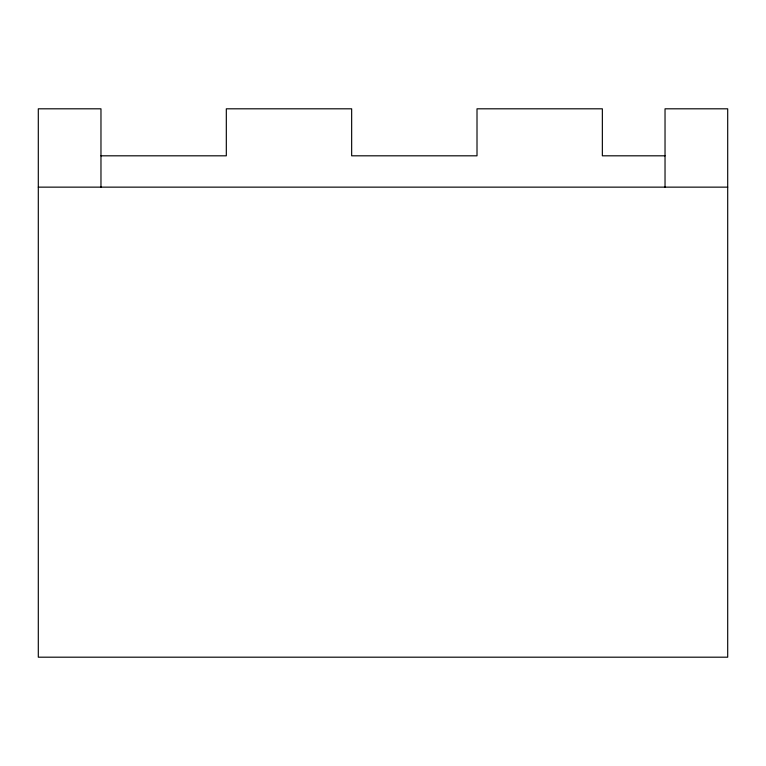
<?xml version="1.0" encoding="UTF-8"?>
<svg xmlns="http://www.w3.org/2000/svg" width="766" height="766" viewBox="0 0 766 766"><rect width="100%" height="100%" fill="white"/><g stroke="black" fill="none" stroke-linecap="round" stroke-linejoin="round"><path stroke-width="1.15" d="M100.968 155.814L226.315 155.814L226.315 108.81L351.661 108.81L351.661 155.814L477.007 155.814L477.007 108.81L602.354 108.81L602.354 155.814L665.032 155.814M38.3 187.143L727.7 187.143M665.032 187.143L665.032 108.81L727.7 108.81L727.7 657.19L38.3 657.19L38.3 108.81L100.968 108.81L100.968 187.143"/></g></svg>
